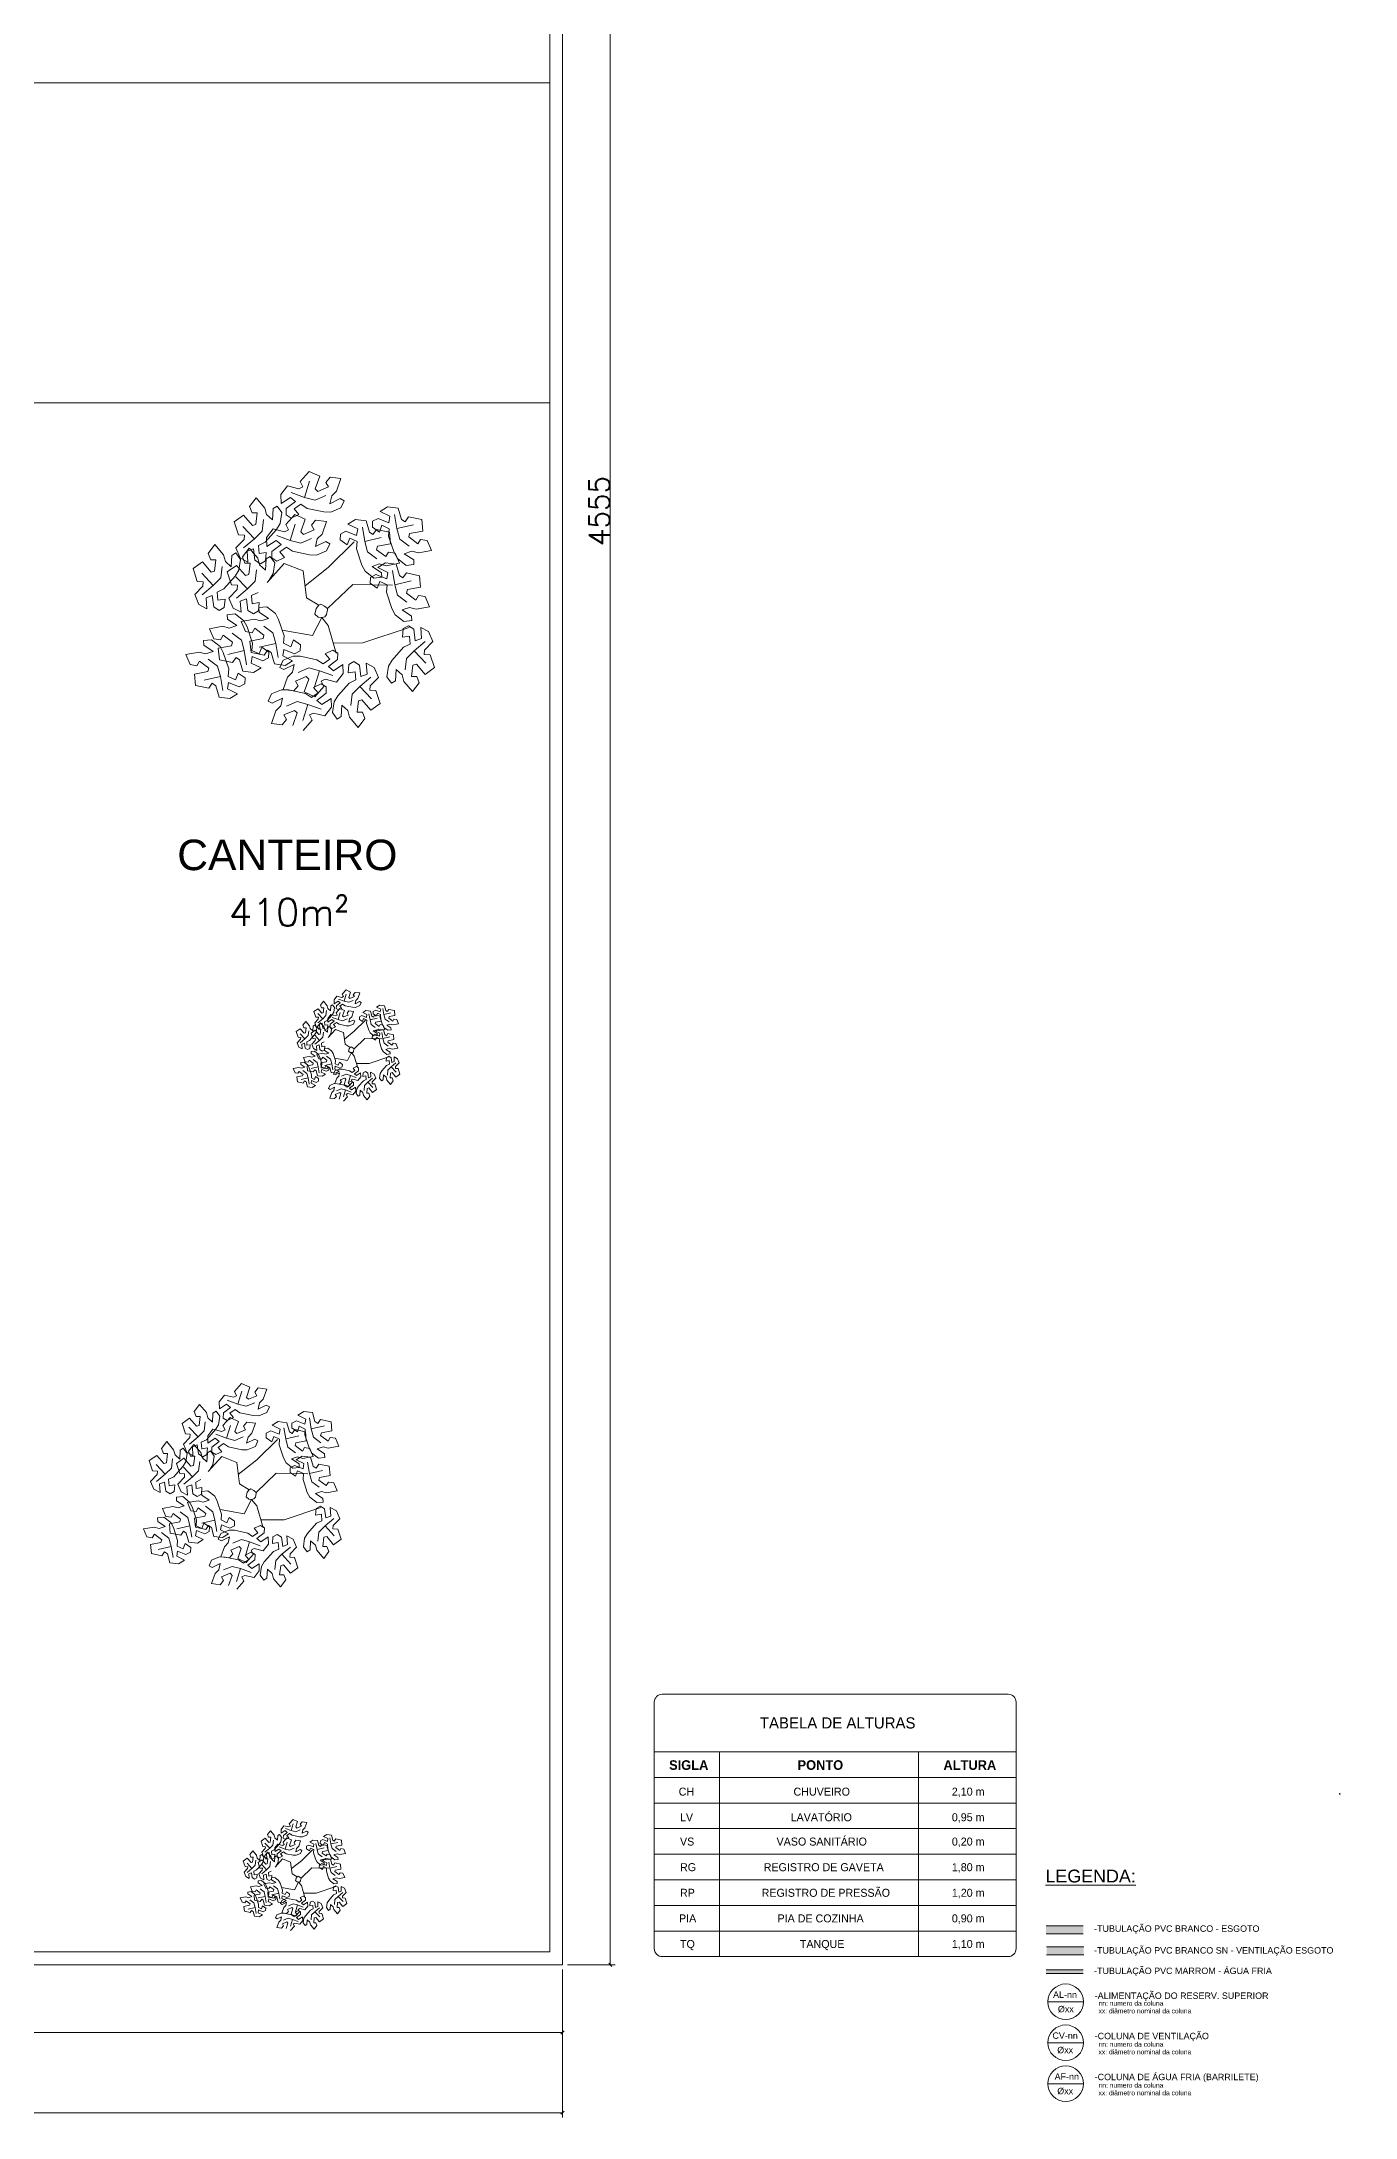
# Model space of a CAD drawing. Header units: metres. Extents: x -1 to 106, y -6 to 62.
# Drawn here: x 85.89 to 106.42, y -2.39 to 30.05 of the extents above; entities that cross this region are included whole.
import ezdxf

# ---------------------------------------------------------------- set-up
doc = ezdxf.new("R2010")
doc.units = ezdxf.units.M
for name, color, linetype, lineweight in [('A-DETL', 7, 'Continuous', 5), ('A-DETL-GENF', 7, 'Continuous', 5), ('A-DETL-MEDM', 7, 'Continuous', 15), ('AL_VEGETAÇÃO', 7, 'Continuous', 5), ('ARQ-COTA-50', 7, 'Continuous', 5), ('ARQ-ELEV6', 7, 'Continuous', 5), ('ARQ-PAR', 7, 'Continuous', 5), ('ARQ-TEXTO-AMBIENTES-50', 7, 'Continuous', 5), ('ARQ-TEXTO-EQUIPO-50', 7, 'Continuous', 5), ('G-ANNO-TEXT', 7, 'Continuous', 5)]:
    doc.layers.add(name, color=color, linetype=linetype, lineweight=lineweight)
doc.layers.add('ARQ_1100_BASE_TÉRREO_GARAGEM_dwg', color=7, linetype='Continuous', lineweight=5, true_color=0x767676)
doc.styles.add('Arial_3', font='arial.ttf', dxfattribs={"height": 0.1})
doc.styles.add('Arial_4', font='arial.ttf', dxfattribs={"height": 0.2})
doc.styles.add('Arial_5', font='arial.ttf', dxfattribs={"height": 0.075})
doc.styles.add('Century Gothic_1', font='GOTHIC.TTF', dxfattribs={"height": 0.175})
doc.styles.add('Century Gothic_2', font='GOTHIC.TTF', dxfattribs={"height": 0.125})
doc.styles.add('Century Gothic_3', font='GOTHIC.TTF', dxfattribs={"height": 0.0035})
doc.styles.add('Century Gothic_B_1', font='GOTHICB.TTF', dxfattribs={"height": 0.15})
doc.styles.add('RomanS', font='romans__.ttf', dxfattribs={"height": 0.32})
doc.styles.add('RomanS_3', font='romans__.ttf', dxfattribs={"height": 0.428997})
doc.styles.add('SansSerif_1', font='sanss___.ttf', dxfattribs={"height": 0.476664})

# ---------------------------------------------------------------- blocks, each defined once
blk = doc.blocks.new('ARQ_1100_BASE_TÉRREO_GARAGEM_dwg_arv7p-3723933-TÉRREO 1_20')
at = {"layer": 'AL_VEGETAÇÃO', "color": 253, "true_color": 0xaaaaaa, "flags": 128}
for points in [[(110.656, -13.534), (110.562, -13.468), (110.456, -13.541), (110.529, -13.628), (110.408, -13.686), (110.329, -13.637), (110.333, -13.537), (110.475, -13.427), (110.396, -13.362), (110.254, -13.457), (110.249, -13.319), (110.352, -13.184), (110.53, -13.229), (110.591, -13.2), (110.549, -13.114), (110.69, -12.957), (110.854, -13.032), (110.784, -13.23), (110.824, -13.269), (110.991, -13.198), (110.95, -13.128), (111.016, -13.045), (111.186, -13.067), (111.116, -13.264), (111.042, -13.339), (111.015, -13.461), (111.174, -13.381), (111.237, -13.415), (111.187, -13.528), (111.027, -13.592), (110.919, -13.588)], [(110.002, -14.063), (109.898, -14.112), (109.908, -14.24), (110.02, -14.221), (110.009, -14.354), (109.927, -14.398), (109.843, -14.344), (109.819, -14.166), (109.723, -14.202), (109.734, -14.373), (109.612, -14.308), (109.546, -14.152), (109.674, -14.019), (109.68, -13.953), (109.584, -13.946), (109.519, -13.745), (109.666, -13.641), (109.802, -13.8), (109.857, -13.785), (109.878, -13.606), (109.797, -13.606), (109.759, -13.507), (109.862, -13.37), (109.998, -13.53), (110.025, -13.632), (110.118, -13.715), (110.128, -13.538), (110.188, -13.501), (110.262, -13.601), (110.238, -13.771), (110.18, -13.862)], [(111.932, -13.968), (111.942, -13.853), (111.826, -13.799), (111.787, -13.905), (111.677, -13.829), (111.68, -13.736), (111.768, -13.69), (111.935, -13.758), (111.951, -13.657), (111.797, -13.581), (111.915, -13.508), (112.083, -13.529), (112.134, -13.706), (112.189, -13.744), (112.243, -13.665), (112.449, -13.709), (112.466, -13.888), (112.26, -13.927), (112.245, -13.981), (112.39, -14.09), (112.431, -14.019), (112.535, -14.036), (112.602, -14.193), (112.396, -14.231), (112.294, -14.204), (112.175, -14.242), (112.323, -14.34), (112.326, -14.411), (112.203, -14.424), (112.068, -14.318), (112.017, -14.223)], [(110.431, -14.205), (110.337, -14.139), (110.231, -14.213), (110.304, -14.3), (110.183, -14.357), (110.104, -14.308), (110.108, -14.208), (110.251, -14.098), (110.172, -14.034), (110.029, -14.129), (110.024, -13.99), (110.127, -13.855), (110.305, -13.9), (110.366, -13.871), (110.324, -13.785), (110.465, -13.628), (110.629, -13.703), (110.559, -13.901), (110.599, -13.941), (110.766, -13.87), (110.725, -13.799), (110.791, -13.717), (110.961, -13.738), (110.891, -13.935), (110.817, -14.01), (110.79, -14.132), (110.949, -14.053), (111.012, -14.086), (110.962, -14.199), (110.802, -14.263), (110.695, -14.259)], [(111.429, -14.167), (111.439, -14.052), (111.323, -13.997), (111.284, -14.103), (111.174, -14.027), (111.177, -13.935), (111.265, -13.889), (111.432, -13.957), (111.448, -13.856), (111.294, -13.78), (111.412, -13.706), (111.58, -13.728), (111.631, -13.905), (111.686, -13.943), (111.74, -13.864), (111.946, -13.908), (111.963, -14.087), (111.757, -14.125), (111.742, -14.18), (111.887, -14.288), (111.928, -14.218), (112.033, -14.234), (112.099, -14.392), (111.893, -14.43), (111.791, -14.403), (111.672, -14.441), (111.82, -14.539), (111.823, -14.61), (111.7, -14.623), (111.565, -14.517), (111.514, -14.422)], [(109.357, -14.793), (109.253, -14.842), (109.264, -14.97), (109.375, -14.951), (109.364, -15.084), (109.283, -15.128), (109.198, -15.074), (109.174, -14.896), (109.079, -14.932), (109.09, -15.103), (108.967, -15.038), (108.902, -14.882), (109.03, -14.749), (109.035, -14.683), (108.94, -14.676), (108.875, -14.475), (109.021, -14.371), (109.158, -14.53), (109.212, -14.516), (109.234, -14.336), (109.152, -14.336), (109.114, -14.237), (109.217, -14.101), (109.353, -14.26), (109.381, -14.362), (109.473, -14.446), (109.484, -14.269), (109.544, -14.231), (109.617, -14.331), (109.593, -14.501), (109.536, -14.592)], [(111.899, -14.844), (111.908, -14.73), (111.792, -14.675), (111.753, -14.781), (111.643, -14.705), (111.646, -14.613), (111.734, -14.567), (111.901, -14.634), (111.917, -14.534), (111.763, -14.458), (111.881, -14.384), (112.049, -14.406), (112.1, -14.583), (112.155, -14.621), (112.209, -14.542), (112.415, -14.586), (112.432, -14.765), (112.226, -14.803), (112.211, -14.858), (112.356, -14.966), (112.397, -14.896), (112.502, -14.912), (112.568, -15.07), (112.362, -15.108), (112.26, -15.081), (112.141, -15.119), (112.289, -15.217), (112.292, -15.288), (112.169, -15.301), (112.034, -15.195), (111.983, -15.1)], [(109.803, -15.639), (109.794, -15.754), (109.91, -15.808), (109.949, -15.702), (110.059, -15.778), (110.056, -15.871), (109.967, -15.917), (109.801, -15.849), (109.785, -15.95), (109.938, -16.026), (109.821, -16.099), (109.652, -16.078), (109.602, -15.901), (109.547, -15.863), (109.493, -15.942), (109.287, -15.898), (109.27, -15.719), (109.476, -15.68), (109.49, -15.626), (109.345, -15.517), (109.305, -15.588), (109.2, -15.571), (109.134, -15.414), (109.34, -15.376), (109.441, -15.403), (109.56, -15.365), (109.412, -15.267), (109.41, -15.196), (109.533, -15.183), (109.668, -15.289), (109.719, -15.384)], [(110.297, -15.527), (110.287, -15.641), (110.403, -15.696), (110.443, -15.59), (110.553, -15.666), (110.55, -15.759), (110.461, -15.805), (110.295, -15.737), (110.278, -15.837), (110.432, -15.914), (110.314, -15.987), (110.146, -15.965), (110.096, -15.788), (110.041, -15.75), (109.987, -15.829), (109.781, -15.786), (109.763, -15.606), (109.969, -15.568), (109.984, -15.514), (109.839, -15.405), (109.798, -15.476), (109.694, -15.459), (109.627, -15.301), (109.834, -15.263), (109.935, -15.291), (110.054, -15.252), (109.906, -15.155), (109.903, -15.084), (110.027, -15.07), (110.162, -15.176), (110.212, -15.272)], [(110.933, -15.228), (110.961, -15.194), (110.975, -15.121), (110.977, -15.1), (110.931, -15.06), (110.874, -15.028), (110.841, -15.047), (110.798, -15.097), (110.781, -15.186), (110.832, -15.233), (110.887, -15.237)], [(112.165, -15.704), (112.269, -15.656), (112.259, -15.528), (112.147, -15.547), (112.158, -15.413), (112.24, -15.37), (112.324, -15.423), (112.348, -15.602), (112.444, -15.565), (112.433, -15.394), (112.555, -15.459), (112.62, -15.616), (112.493, -15.748), (112.487, -15.815), (112.582, -15.822), (112.648, -16.022), (112.501, -16.127), (112.365, -15.968), (112.31, -15.982), (112.289, -16.162), (112.37, -16.162), (112.408, -16.261), (112.305, -16.397), (112.169, -16.238), (112.142, -16.136), (112.049, -16.052), (112.038, -16.229), (111.978, -16.267), (111.905, -16.167), (111.929, -15.997), (111.986, -15.905)], [(109.433, -16.043), (109.423, -16.158), (109.539, -16.212), (109.578, -16.106), (109.689, -16.182), (109.685, -16.275), (109.597, -16.321), (109.43, -16.253), (109.414, -16.354), (109.568, -16.43), (109.45, -16.503), (109.282, -16.481), (109.231, -16.305), (109.176, -16.267), (109.122, -16.345), (108.916, -16.302), (108.899, -16.122), (109.105, -16.084), (109.12, -16.03), (108.975, -15.921), (108.934, -15.992), (108.83, -15.975), (108.763, -15.817), (108.969, -15.78), (109.071, -15.807), (109.19, -15.769), (109.042, -15.671), (109.039, -15.6), (109.162, -15.586), (109.297, -15.692), (109.348, -15.788)], [(110.812, -15.899), (110.907, -15.965), (111.012, -15.891), (110.94, -15.804), (111.061, -15.747), (111.139, -15.796), (111.135, -15.896), (110.993, -16.006), (111.072, -16.07), (111.215, -15.975), (111.22, -16.114), (111.117, -16.249), (110.938, -16.204), (110.878, -16.233), (110.919, -16.319), (110.778, -16.476), (110.614, -16.401), (110.684, -16.203), (110.644, -16.163), (110.478, -16.235), (110.519, -16.305), (110.452, -16.387), (110.282, -16.366), (110.352, -16.169), (110.427, -16.094), (110.453, -15.972), (110.295, -16.051), (110.232, -16.018), (110.282, -15.905), (110.441, -15.841), (110.549, -15.845)], [(111.316, -16.263), (111.42, -16.214), (111.409, -16.086), (111.297, -16.105), (111.308, -15.972), (111.39, -15.928), (111.474, -15.982), (111.499, -16.16), (111.594, -16.124), (111.583, -15.953), (111.705, -16.018), (111.771, -16.174), (111.643, -16.307), (111.637, -16.373), (111.733, -16.38), (111.798, -16.581), (111.651, -16.685), (111.515, -16.526), (111.461, -16.54), (111.439, -16.72), (111.521, -16.72), (111.558, -16.819), (111.455, -16.955), (111.319, -16.796), (111.292, -16.694), (111.199, -16.61), (111.189, -16.787), (111.129, -16.825), (111.055, -16.725), (111.08, -16.555), (111.137, -16.464)]]:
    blk.add_lwpolyline(points, close=True, dxfattribs=at)
for points in [[(110.409, -13.286), (110.619, -13.363), (110.695, -13.111)], [(110.619, -13.363), (110.782, -13.406), (110.949, -13.335)], [(109.664, -14.153), (109.835, -14.009), (109.655, -13.818)], [(109.835, -14.009), (109.954, -13.89), (109.976, -13.71)], [(110.184, -13.957), (110.395, -14.034), (110.471, -13.783)], [(111.521, -13.829), (111.56, -14.049), (111.815, -13.989)], [(112.024, -13.63), (112.062, -13.85), (112.318, -13.791)], [(112.062, -13.85), (112.106, -14.014), (112.251, -14.123)], [(109.892, -14.846), (109.788, -14.895), (109.799, -15.023), (109.91, -15.004), (109.899, -15.137), (109.818, -15.181), (109.733, -15.127), (109.709, -14.949), (109.614, -14.985), (109.625, -15.156), (109.502, -15.091), (109.437, -14.935), (109.565, -14.802), (109.57, -14.736), (109.475, -14.729), (109.41, -14.528), (109.556, -14.424), (109.693, -14.583), (109.747, -14.568), (109.769, -14.389), (109.687, -14.389), (109.649, -14.29), (109.753, -14.154), (109.888, -14.313), (109.916, -14.415), (110.008, -14.498), (110.019, -14.321), (110.079, -14.284), (110.152, -14.384), (110.128, -14.554), (110.071, -14.645)], [(110.395, -14.034), (110.558, -14.078), (110.724, -14.007)], [(110.625, -14.744), (110.988, -14.459), (111.394, -14.059)], [(111.56, -14.049), (111.603, -14.212), (111.748, -14.321)], [(109.019, -14.883), (109.19, -14.739), (109.011, -14.548)], [(109.19, -14.739), (109.31, -14.62), (109.332, -14.44)], [(109.725, -14.792), (109.845, -14.673), (109.867, -14.493)], [(110.842, -15.047), (110.65, -14.932), (110.594, -14.511), (110.301, -14.396), (110.031, -14.69)], [(111.99, -14.507), (112.029, -14.727), (112.284, -14.667)], [(109.554, -14.936), (109.725, -14.792), (109.546, -14.601)], [(110.977, -15.1), (111.371, -14.722), (111.991, -14.732)], [(112.029, -14.727), (112.072, -14.89), (112.217, -14.999)], [(111.112, -15.794), (110.988, -15.363), (110.887, -15.237), (110.74, -15.521), (110.267, -15.436)], [(109.673, -15.757), (109.63, -15.593), (109.485, -15.484)], [(110.167, -15.644), (110.123, -15.481), (109.979, -15.372)], [(111.068, -15.639), (111.529, -15.636), (112.25, -15.394)], [(109.303, -16.16), (109.259, -15.997), (109.114, -15.888)], [(109.712, -15.977), (109.673, -15.757), (109.418, -15.816)], [(110.206, -15.865), (110.167, -15.644), (109.911, -15.704)], [(112.332, -15.758), (112.212, -15.878), (112.191, -16.058)], [(112.503, -15.615), (112.332, -15.758), (112.512, -15.95)], [(109.342, -16.381), (109.303, -16.16), (109.047, -16.22)], [(110.849, -16.07), (110.686, -16.026), (110.519, -16.097)], [(111.059, -16.147), (110.849, -16.07), (110.773, -16.322)], [(111.654, -16.173), (111.482, -16.317), (111.662, -16.508)], [(110.433, -16.927), (110.502, -16.73), (110.463, -16.69), (110.296, -16.761), (110.337, -16.832), (110.27, -16.914), (110.101, -16.893), (110.171, -16.695), (110.245, -16.621), (110.271, -16.499), (110.113, -16.578), (110.05, -16.545), (110.1, -16.431), (110.259, -16.367), (110.367, -16.371), (110.631, -16.425), (110.725, -16.491), (110.83, -16.418), (110.758, -16.331), (110.879, -16.273), (110.958, -16.322), (110.953, -16.422), (110.811, -16.533), (110.89, -16.597), (111.033, -16.502), (111.038, -16.64), (110.935, -16.775), (110.756, -16.731), (110.696, -16.759), (110.737, -16.845), (110.596, -17.002)], [(111.482, -16.317), (111.363, -16.436), (111.341, -16.616)], [(110.667, -16.597), (110.504, -16.553), (110.337, -16.624)], [(110.877, -16.673), (110.667, -16.597), (110.591, -16.848)]]:
    blk.add_lwpolyline(points, dxfattribs=at)
blk = doc.blocks.new('ARQ_1100_BASE_TÉRREO_GARAGEM_dwg__ARCHTICK-3723946-TÉRREO 1_20')
at = {"layer": 'ARQ-COTA-50', "color": 253, "true_color": 0xaaaaaa}
blk.add_line((-0.5, -0.5), (0.5, 0.5), dxfattribs=at)
blk = doc.blocks.new('ARQ_1100_BASE_TÉRREO_GARAGEM_dwg-3696053-TÉRREO 1_20')
at = {"layer": 'ARQ-COTA-50', "color": 253, "true_color": 0xaaaaaa}
for p, q in [((94.779, 0), (94.779, 45.55)), ((85.233, 24.4), (93.833, 24.4)), ((94.108, 0), (94.854, 0)), ((2.787, -2.311), (94.033, -2.311))]:
    blk.add_line(p, q, dxfattribs=at)
at = {"layer": 'ARQ-COTA-50', "color": 253, "true_color": 0xaaaaaa, "flags": 128}
for points in [[(94.033, -2.386), (94.033, -0.075), (94.033, -1.132)], [(94.033, -1.057), (52.833, -1.057), (47.833, -1.057), (44.083, -1.057), (34.033, -1.057), (2.787, -1.057)]]:
    blk.add_lwpolyline(points, dxfattribs=at)
at = {"layer": 'ARQ-ELEV6', "color": 253, "true_color": 0xaaaaaa}
blk.add_line((56.233, 29.4), (93.833, 29.4), dxfattribs=at)
at = {"layer": 'ARQ-PAR', "color": 253, "true_color": 0xaaaaaa, "flags": 128}
blk.add_lwpolyline([(52.916, 59.372), (52.916, 61.152), (76.799, 61.152), (86.659, 54.267), (90.771, 50.079), (94.033, 45.615), (94.033, 0), (93.833, 0), (52.833, 0), (52.833, 0.2), (93.833, 0.2), (93.833, 45.55), (93.833, 0.2)], dxfattribs=at)
blk.add_blockref('ARQ_1100_BASE_TÉRREO_GARAGEM_dwg_arv7p-3723933-TÉRREO 1_20', (-20.616, 36.286))
for name, p, xscale, yscale, zscale in [('ARQ_1100_BASE_TÉRREO_GARAGEM_dwg_arv7p-3723933-TÉRREO 1_20', (43.164, 20.787), 0.429015312297905, 0.429015312297905, 0.429015312297905), ('ARQ_1100_BASE_TÉRREO_GARAGEM_dwg_arv7p-3723933-TÉRREO 1_20', (1.079, 19.375), 0.794458301221654, 0.794458301221654, 0.794458301221654), ('ARQ_1100_BASE_TÉRREO_GARAGEM_dwg_arv7p-3723933-TÉRREO 1_20', (42.336, 7.829), 0.429015312297905, 0.429015312297905, 0.429015312297905), ('ARQ_1100_BASE_TÉRREO_GARAGEM_dwg__ARCHTICK-3723946-TÉRREO 1_20', (94.033, -1.057), 0.05, 0.05, 0.05), ('ARQ_1100_BASE_TÉRREO_GARAGEM_dwg__ARCHTICK-3723946-TÉRREO 1_20', (94.033, -2.311), 0.05, 0.05, 0.05)]:
    blk.add_blockref(name, p, dxfattribs=dict(xscale=xscale, yscale=yscale, zscale=zscale))
at = {"xscale": 0.05, "yscale": 0.05, "zscale": 0.05, "rotation": 269.9999999999996}
blk.add_blockref('ARQ_1100_BASE_TÉRREO_GARAGEM_dwg__ARCHTICK-3723946-TÉRREO 1_20', (94.779, 0), dxfattribs=at)
at = {"layer": 'ARQ-COTA-50', "insert": (94.445, 22.162), "char_height": 0.32, "width": 1.48176, "attachment_point": 1, "rotation": 90, "line_spacing_factor": 0.983083, "style": 'RomanS'}
blk.add_mtext('4555', dxfattribs=at)
at = {"layer": 'ARQ-TEXTO-AMBIENTES-50', "insert": (91.453, 17.577), "char_height": 0.4767, "width": 4.01804, "attachment_point": 3, "line_spacing_factor": 0.957023, "style": 'SansSerif_1'}
blk.add_mtext('CANTEIRO', dxfattribs=at)
at = {"layer": 'ARQ-TEXTO-EQUIPO-50', "insert": (88.818, 16.657), "char_height": 0.429, "width": 2.49905, "attachment_point": 1, "line_spacing_factor": 0.983083, "style": 'RomanS_3'}
blk.add_mtext('410m²', dxfattribs=at)

msp = doc.modelspace()

# ---------------------------------------------------------------- hatches: boundary and pattern name
at = {"layer": 'A-DETL-GENF', "true_color": 0x00ffff}
for points in [[(106.182, 2.663), (106.182, 2.673), (106.172, 2.673), (106.172, 2.663)], [(102.168, -0.136), (102.168, -0.078), (101.588, -0.078), (101.588, -0.136)]]:
    msp.add_hatch(color=4, dxfattribs=at).paths.add_polyline_path(points)
at = {"layer": 'A-DETL-GENF', "true_color": 0x804000}
msp.add_hatch(color=36, dxfattribs=at).paths.add_polyline_path([(102.168, 0.482), (102.168, 0.608), (101.588, 0.608), (101.588, 0.482)])
at = {"layer": 'A-DETL-GENF', "true_color": 0x8000ff}
msp.add_hatch(color=190, dxfattribs=at).paths.add_polyline_path([(102.168, 0.156), (102.177, 0.156), (102.177, 0.282), (101.597, 0.282), (101.597, 0.156)])

# ---------------------------------------------------------------- linework, layer by layer
at = {"layer": 'A-DETL'}
for p, q in [((95.592, 4.227), (100.995, 4.227)), ((95.467, 0.252), (95.467, 4.102)), ((101.12, 4.102), (101.12, 0.252)), ((95.467, 3.327), (101.12, 3.327)), ((96.487, 3.327), (96.487, 0.127)), ((99.595, 3.327), (99.595, 0.127)), ((95.467, 2.927), (101.12, 2.927)), ((106.182, 2.673), (106.172, 2.673)), ((106.172, 2.673), (106.172, 2.663)), ((106.172, 2.663), (106.182, 2.663)), ((106.182, 2.663), (106.182, 2.673)), ((95.467, 2.527), (101.12, 2.527)), ((95.467, 2.127), (101.12, 2.127)), ((95.467, 1.727), (101.12, 1.727)), ((95.467, 1.327), (101.12, 1.327)), ((95.467, 0.927), (101.12, 0.927)), ((95.467, 0.927), (101.12, 0.927)), ((95.467, 0.527), (101.12, 0.527)), ((100.995, 0.127), (95.592, 0.127))]:
    msp.add_line(p, q, dxfattribs=at)
at = {"layer": 'A-DETL', "color": 5, "lineweight": 15, "true_color": 0x0000ff}
for p, q in [((102.168, -0.078), (101.588, -0.078)), ((101.588, -0.136), (102.168, -0.136))]:
    msp.add_line(p, q, dxfattribs=at)
at = {"layer": 'A-DETL', "color": 94, "true_color": 0x00a600}
for p, q in [((101.617, -0.578), (102.173, -0.578)), ((101.617, -1.218), (102.173, -1.218)), ((101.617, -1.858), (102.173, -1.858))]:
    msp.add_line(p, q, dxfattribs=at)
for centre in [(101.895, -0.578), (101.895, -1.218), (101.895, -1.858)]:
    msp.add_circle(centre, 0.278, dxfattribs=at)
at = {"layer": 'A-DETL'}
for centre, start, end in [((95.592, 4.102), 90, 180), ((100.995, 4.102), 0, 90), ((95.592, 0.252), 180, 270), ((100.995, 0.252), 270, 0)]:
    msp.add_arc(centre, 0.125, start, end, dxfattribs=at)
at = {"layer": 'A-DETL-MEDM'}
for p, q in [((102.168, 0.608), (101.588, 0.608)), ((101.588, 0.482), (102.168, 0.482)), ((102.177, 0.282), (101.597, 0.282)), ((101.597, 0.156), (102.177, 0.156))]:
    msp.add_line(p, q, dxfattribs=at)

# ---------------------------------------------------------------- block references
at = {"layer": 'ARQ_1100_BASE_TÉRREO_GARAGEM_dwg', "color": 253, "true_color": 0xaaaaaa}
msp.add_blockref('ARQ_1100_BASE_TÉRREO_GARAGEM_dwg-3696053-TÉRREO 1_20', (0, 0), dxfattribs=at)

# ---------------------------------------------------------------- texts
at = {"layer": 'G-ANNO-TEXT', "attachment_point": 1, "bg_fill": 3, "box_fill_scale": 1.25, "bg_fill_color": 256, "bg_fill_true_color": 13158600, "bg_fill_transparency": 0}
for s, insert, char_height, width, style in [('TABELA DE ALTURAS', (97.116, 3.866), 0.175, 2.76181, 'Century Gothic_1'), ('\\LLEGENDA:', (101.578, 1.486), 0.2, 1.72363, 'Arial_4')]:
    msp.add_mtext(s, dxfattribs=dict(at, insert=insert, char_height=char_height, width=width, style=style))
at = {"layer": 'G-ANNO-TEXT', "attachment_point": 1}
for s, insert, char_height, width, style in [('SIGLA', (95.698, 3.195), 0.15, 0.72152, 'Century Gothic_B_1'), ('PONTO', (97.705, 3.195), 0.15, 0.87384, 'Century Gothic_B_1'), ('ALTURA', (99.985, 3.195), 0.15, 0.90992, 'Century Gothic_B_1'), ('CH', (95.848, 2.767), 0.125, 0.31667, 'Century Gothic_2'), ('CHUVEIRO', (97.642, 2.767), 0.125, 1.0903, 'Century Gothic_2'), ('2,10 m', (100.116, 2.767), 0.125, 0.6654, 'Century Gothic_2'), ('LV', (95.868, 2.367), 0.125, 0.24451, 'Century Gothic_2'), ('LAVATÓRIO', (97.597, 2.367), 0.125, 1.18249, 'Century Gothic_2'), ('0,95 m', (100.116, 2.367), 0.125, 0.6654, 'Century Gothic_2'), ('VS', (95.868, 1.987), 0.125, 0.25253, 'Century Gothic_2'), ('VASO SANITÁRIO', (97.377, 1.987), 0.125, 1.71561, 'Century Gothic_2'), ('0,20 m', (100.116, 1.987), 0.125, 0.6654, 'Century Gothic_2'), ('RG', (95.868, 1.587), 0.125, 0.31266, 'Century Gothic_2'), ('REGISTRO DE GAVETA', (97.176, 1.587), 0.125, 2.20464, 'Century Gothic_2'), ('1,80 m', (100.116, 1.587), 0.125, 0.6654, 'Century Gothic_2'), ('RP', (95.868, 1.187), 0.125, 0.25253, 'Century Gothic_2'), ('REGISTRO DE PRESSÃO', (97.144, 1.187), 0.125, 2.2808, 'Century Gothic_2'), ('1,20 m', (100.116, 1.187), 0.125, 0.6654, 'Century Gothic_2'), ('PIA', (95.853, 0.787), 0.125, 0.32869, 'Century Gothic_2'), ('PIA DE COZINHA', (97.392, 0.787), 0.125, 1.67954, 'Century Gothic_2'), ('0,90 m', (100.116, 0.787), 0.125, 0.6654, 'Century Gothic_2'), ('TQ', (95.868, 0.387), 0.125, 0.27257, 'Century Gothic_2'), ('TANQUE', (97.741, 0.387), 0.125, 0.83376, 'Century Gothic_2'), ('1,10 m', (100.116, 0.387), 0.125, 0.6654, 'Century Gothic_2'), ('-TUBULAÇÃO PVC BRANCO - ESGOTO', (102.338, 0.615), 0.1, 3.18671, 'Arial_3'), ('-TUBULAÇÃO PVC BRANCO SN - VENTILAÇÃO ESGOTO', (102.338, 0.275), 0.1, 4.61772, 'Arial_3'), ('-TUBULAÇÃO PVC MARROM - ÁGUA FRIA', (102.338, -0.045), 0.1, 3.42321, 'Arial_3'), ('AL-nn', (101.698, -0.417), 0.1, 0.46097, 'Arial_3'), ('Øxx', (101.773, -0.642), 0.1, 0.30865, 'Arial_3'), ('-ALIMENTAÇÃO DO RESERV. SUPERIOR', (102.348, -0.433), 0.1, 3.35506, 'Arial_3'), ('nn: numero da coluna', (102.408, -0.565), 0.075, 1.23059, 'Arial_5'), ('xx: diâmetro nominal da coluna', (102.408, -0.684), 0.075, 1.73565, 'Arial_5'), ('CV-nn', (101.688, -1.057), 0.1, 0.48903, 'Arial_3'), ('Øxx', (101.763, -1.282), 0.1, 0.30865, 'Arial_3'), ('-COLUNA DE VENTILAÇÃO', (102.348, -1.063), 0.1, 2.20464, 'Arial_3'), ('nn: numero da coluna', (102.408, -1.205), 0.075, 1.23059, 'Arial_5'), ('xx: diâmetro nominal da coluna', (102.408, -1.324), 0.075, 1.73565, 'Arial_5'), ('AF-nn', (101.722, -1.697), 0.1, 0.46899, 'Arial_3'), ('Øxx', (101.763, -1.922), 0.1, 0.30865, 'Arial_3'), ('-COLUNA DE ÁGUA FRIA (BARRILETE)', (102.348, -1.703), 0.1, 3.16266, 'Arial_3'), ('nn: numero da coluna', (102.408, -1.845), 0.075, 1.23059, 'Arial_5'), ('xx: diâmetro nominal da coluna', (102.408, -1.964), 0.075, 1.73565, 'Arial_5')]:
    msp.add_mtext(s, dxfattribs=dict(at, insert=insert, char_height=char_height, width=width, style=style))

# ---------------------------------------------------------------- next in the draw order: texts
at = {"layer": 'G-ANNO-TEXT', "insert": (106.184, 2.67), "char_height": 0.0035, "width": 0.2381, "attachment_point": 1, "style": 'Century Gothic_3', "bg_fill": 3, "box_fill_scale": 1.25, "bg_fill_color": 256, "bg_fill_true_color": 13158600, "bg_fill_transparency": 0}
msp.add_mtext('PLANTA BAIXA _REFORMA_GARAGEM_GERAL - ESC ________________________ 1/500', dxfattribs=at)

doc.saveas('drawing.dxf')
